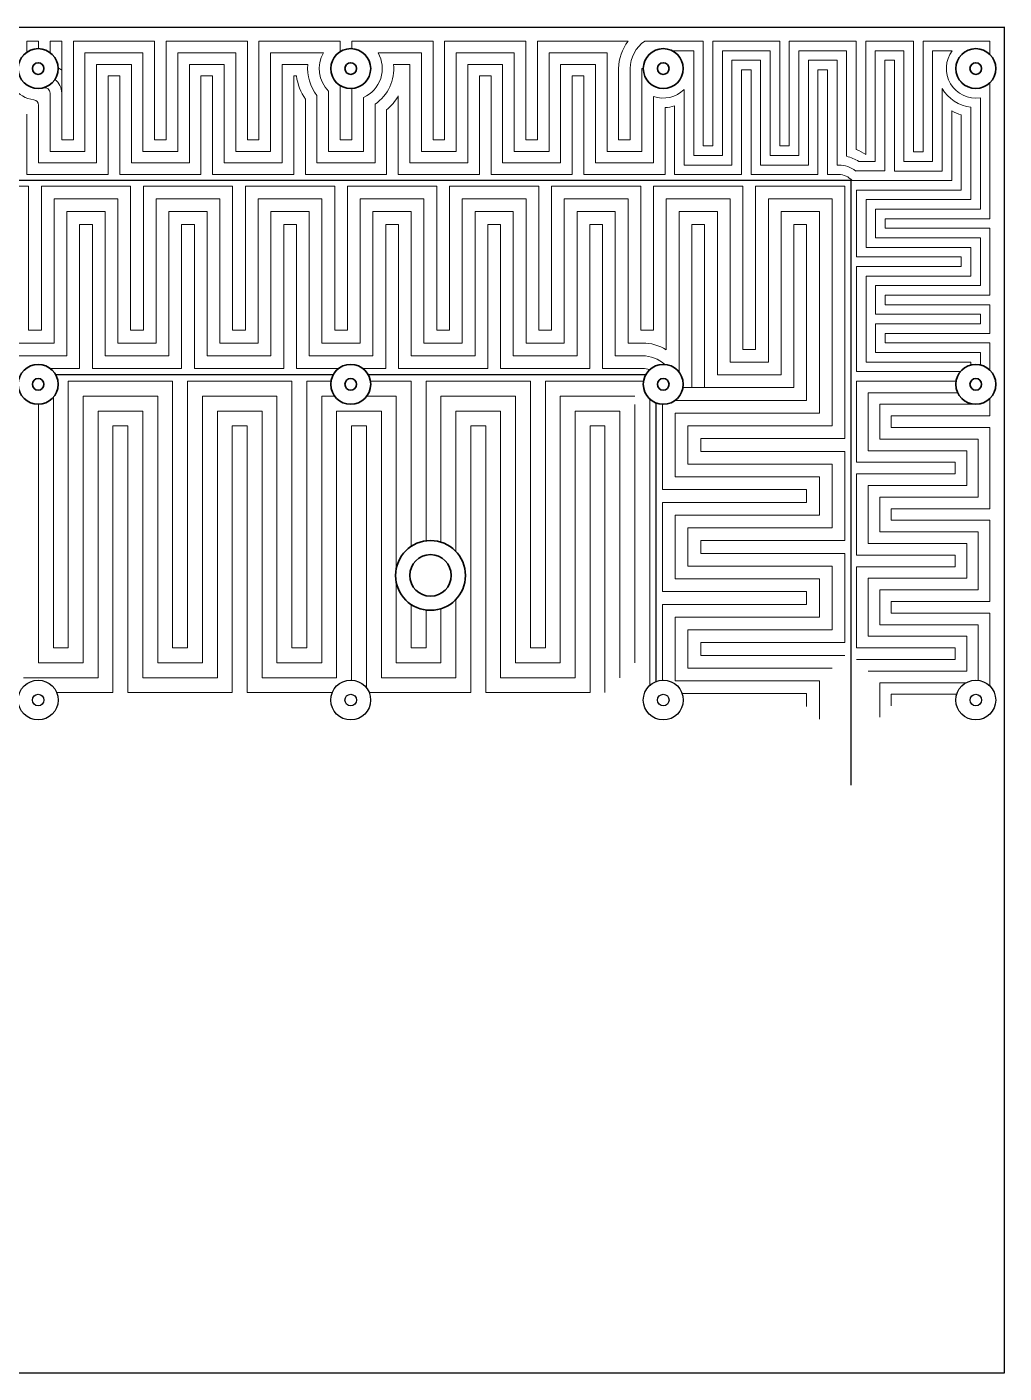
# Model space of a CAD drawing. Header units: millimetres. Extents: x -5937 to 68925, y -3068 to 5300.
# Drawn here: x 41000 to 41587, y -612 to 198 of the extents above; entities that cross this region are included whole.
import ezdxf

# ---------------------------------------------------------------- set-up
doc = ezdxf.new("R2010")
doc.units = ezdxf.units.MM
doc.header["$LTSCALE"] = 7
doc.layers.add('参照', color=6, linetype='Continuous', lineweight=9)

msp = doc.modelspace()

# ---------------------------------------------------------------- linework, layer by layer
for p, q in [((40237.389, 197.875), (41587.389, 197.875)), ((41587.389, 197.953), (41587.389, -612.125)), ((41495.133, 105.619), (40329.645, 105.619)), ((41495.133, 105.619), (41495.133, -258.32)), ((41183.819, -11.444), (41016.959, -11.444)), ((41371.819, -11.444), (41204.959, -11.444)), ((41378.07, -195.94), (41378.07, -28.321)), ((40237.389, -612.047), (41587.389, -612.047)), ((41587.389, -612.125), (40237.389, -612.125))]:
    msp.add_line(p, q)
at = {"linetype": 'Continuous', "lineweight": 35}
for centre in [(41006.389, 172.875), (41194.389, 172.875), (41382.389, 172.875), (41570.389, 172.875), (41006.389, -17.125), (41194.389, -17.125), (41382.389, -17.125), (41570.389, -17.125)]:
    msp.add_circle(centre, 12, dxfattribs=at)
at = {"color": 7, "linetype": 'Continuous', "lineweight": 35}
for centre, radius in [((41006.389, 172.875), 3.5), ((41194.389, 172.875), 3.5), ((41382.389, 172.875), 3.5), ((41570.389, 172.875), 3.5), ((41006.389, -17.125), 3.5), ((41194.389, -17.125), 3.5), ((41382.389, -17.125), 3.5), ((41570.389, -17.125), 3.5), ((41242.389, -132.125), 21), ((41242.389, -132.125), 12.5)]:
    msp.add_circle(centre, radius, dxfattribs=at)
for centre, radius in [((41006.389, -207.125), 11.99), ((41194.389, -207.125), 11.99), ((41382.389, -207.125), 11.99), ((41570.389, -207.125), 11.99), ((41006.389, -207.125), 3.49), ((41194.389, -207.125), 3.49), ((41382.389, -207.125), 3.49), ((41570.389, -207.125), 3.49)]:
    msp.add_circle(centre, radius)
at = {"layer": '参照', "color": 1}
for p, q in [((40999.627, 189.375), (41006.606, 189.375)), ((40999.627, 189.375), (40999.627, 182.789)), ((40999.627, 189.375), (40999.627, 182.789)), ((41006.606, 189.375), (41006.606, 184.873)), ((41013.585, 189.375), (41020.565, 189.375)), ((41013.585, 189.375), (41013.585, 182.478)), ((41020.565, 130.046), (41020.565, 189.375)), ((41020.565, 189.375), (41020.565, 171.942)), ((41076.397, 189.375), (41027.544, 189.375)), ((41027.544, 189.375), (41027.544, 130.046)), ((41076.397, 130.046), (41076.397, 189.375)), ((41132.229, 189.375), (41083.376, 189.375)), ((41083.376, 189.375), (41083.376, 130.046)), ((41132.229, 130.046), (41132.229, 189.375)), ((41188.062, 189.375), (41139.208, 189.375)), ((41139.208, 189.375), (41139.208, 130.046)), ((41188.062, 183.071), (41188.062, 189.375)), ((41243.894, 189.375), (41195.041, 189.375)), ((41195.041, 189.375), (41195.041, 184.857)), ((41243.894, 130.046), (41243.894, 189.375)), ((41299.727, 189.375), (41250.873, 189.375)), ((41250.873, 189.375), (41250.873, 130.046)), ((41299.727, 130.046), (41299.727, 189.375)), ((41361.219, 189.375), (41306.706, 189.375)), ((41306.706, 189.375), (41306.706, 130.046)), ((41406.465, 189.375), (41371.326, 189.375)), ((41406.465, 126.351), (41406.465, 189.375)), ((41452.445, 189.375), (41412.213, 189.375)), ((41412.213, 189.375), (41412.213, 126.351)), ((41452.445, 126.351), (41452.445, 189.375)), ((41498.425, 189.375), (41458.192, 189.375)), ((41458.192, 189.375), (41458.192, 126.351)), ((41498.425, 124.286), (41498.425, 189.375)), ((41532.909, 189.375), (41504.172, 189.375)), ((41504.172, 189.375), (41504.172, 121.124)), ((41532.909, 122.738), (41532.909, 189.375)), ((41578.889, 189.375), (41538.657, 189.375)), ((41538.657, 189.375), (41538.657, 122.738)), ((41578.889, 181.346), (41578.889, 189.375)), ((41355.559, 130.046), (41355.559, 172.862)), ((41362.538, 172.864), (41362.538, 130.046)), ((41188.062, 130.046), (41188.062, 162.679)), ((41578.889, 82.506), (41578.889, 164.404)), ((41195.041, 160.893), (41195.041, 130.046)), ((41027.544, 130.046), (41020.565, 130.046)), ((41083.376, 130.046), (41076.397, 130.046)), ((41139.208, 130.046), (41132.229, 130.046)), ((41195.041, 130.046), (41188.062, 130.046)), ((41250.873, 130.046), (41243.894, 130.046)), ((41306.706, 130.046), (41299.727, 130.046)), ((41362.538, 130.046), (41355.559, 130.046)), ((41412.213, 126.351), (41406.465, 126.351)), ((41458.192, 126.351), (41452.445, 126.351)), ((41538.657, 122.738), (41532.909, 122.738)), ((41000.62, 102.13), (40946.914, 102.13)), ((41000.62, 15.409), (41000.62, 102.13)), ((41061.998, 102.13), (41008.292, 102.13)), ((41008.292, 102.13), (41008.292, 15.409)), ((41061.998, 15.409), (41061.998, 102.13)), ((41123.376, 102.13), (41069.67, 102.13)), ((41069.67, 102.13), (41069.67, 15.409)), ((41123.376, 15.409), (41123.376, 102.13)), ((41184.754, 102.13), (41131.048, 102.13)), ((41131.048, 102.13), (41131.048, 15.409)), ((41184.754, 15.409), (41184.754, 102.13)), ((41246.132, 102.13), (41192.426, 102.13)), ((41192.426, 102.13), (41192.426, 15.409)), ((41246.132, 15.409), (41246.132, 102.13)), ((41307.51, 102.13), (41253.804, 102.13)), ((41253.804, 102.13), (41253.804, 15.409)), ((41307.51, 15.409), (41307.51, 102.13)), ((41368.888, 102.13), (41315.182, 102.13)), ((41315.182, 102.13), (41315.182, 15.409)), ((41368.888, 15.409), (41368.888, 102.13)), ((41430.266, 102.13), (41376.56, 102.13)), ((41376.56, 102.13), (41376.56, 15.409)), ((41430.266, 3.901), (41430.266, 102.13)), ((41491.644, 102.13), (41437.938, 102.13)), ((41437.938, 102.13), (41437.938, 3.901)), ((41491.644, -49.805), (41491.644, 102.13)), ((41515.865, 76.758), (41515.865, 82.506)), ((41515.865, 82.506), (41578.889, 82.506)), ((41578.889, 76.758), (41515.865, 76.758)), ((41578.889, 36.526), (41578.889, 76.758)), ((41515.865, 30.779), (41515.865, 36.526)), ((41515.865, 36.526), (41578.889, 36.526)), ((41578.889, 30.779), (41515.865, 30.779)), ((41578.889, 13.536), (41578.889, 30.779)), ((41008.292, 15.409), (41000.62, 15.409)), ((41069.67, 15.409), (41061.998, 15.409)), ((41131.048, 15.409), (41123.376, 15.409)), ((41192.426, 15.409), (41184.754, 15.409)), ((41253.804, 15.409), (41246.132, 15.409)), ((41315.182, 15.409), (41307.51, 15.409)), ((41376.56, 15.409), (41368.888, 15.409)), ((41515.865, 7.789), (41515.865, 13.536)), ((41515.865, 13.536), (41578.889, 13.536)), ((41437.938, 3.901), (41430.266, 3.901)), ((41578.889, 7.789), (41515.865, 7.789)), ((41578.889, -8.654), (41578.889, 7.789)), ((41024.487, -175.737), (41024.487, -15.28)), ((41024.487, -15.28), (41087.262, -15.28)), ((41087.262, -15.28), (41087.262, -175.737)), ((41096.23, -175.737), (41096.23, -15.28)), ((41096.23, -15.28), (41159.005, -15.28)), ((41159.005, -15.28), (41159.005, -175.737)), ((41167.973, -175.737), (41167.973, -15.28)), ((41167.973, -15.28), (41182.532, -15.28)), ((41206.246, -15.28), (41230.748, -15.28)), ((41230.748, -15.28), (41230.748, -114.647)), ((41239.716, -111.296), (41239.716, -15.28)), ((41239.716, -15.28), (41302.491, -15.28)), ((41302.491, -15.28), (41302.491, -175.737)), ((41311.459, -175.737), (41311.459, -15.28)), ((41311.459, -15.28), (41370.532, -15.28)), ((41015.52, -24.912), (41015.52, -175.737)), ((41374.234, -25.928), (41374.234, -198.336)), ((41578.889, -36.138), (41578.889, -25.596)), ((41519.56, -43.117), (41519.56, -36.138)), ((41519.56, -36.138), (41578.889, -36.138)), ((41578.889, -43.117), (41519.56, -43.117)), ((41578.889, -91.971), (41578.889, -43.117)), ((41404.923, -57.477), (41404.923, -49.805)), ((41404.923, -49.805), (41491.644, -49.805)), ((41491.644, -57.477), (41404.923, -57.477)), ((41491.644, -111.183), (41491.644, -57.477)), ((41519.56, -98.95), (41519.56, -91.971)), ((41519.56, -91.971), (41578.889, -91.971)), ((41578.889, -98.95), (41519.56, -98.95)), ((41578.889, -147.803), (41578.889, -98.95)), ((41404.923, -118.855), (41404.923, -111.183)), ((41404.923, -111.183), (41491.644, -111.183)), ((41491.644, -118.855), (41404.923, -118.855)), ((41491.644, -172.561), (41491.644, -118.855)), ((41230.748, -149.603), (41230.748, -175.737)), ((41239.716, -175.737), (41239.716, -152.954)), ((41519.56, -154.782), (41519.56, -147.803)), ((41519.56, -147.803), (41578.889, -147.803)), ((41578.889, -154.782), (41519.56, -154.782)), ((41578.889, -198.669), (41578.889, -154.782)), ((41015.52, -175.737), (41024.487, -175.737)), ((41087.262, -175.737), (41096.23, -175.737)), ((41159.005, -175.737), (41167.973, -175.737)), ((41230.748, -175.737), (41239.716, -175.737)), ((41302.491, -175.737), (41311.459, -175.737)), ((41404.923, -180.233), (41404.923, -172.561)), ((41404.923, -172.561), (41491.644, -172.561)), ((41491.644, -180.233), (41404.923, -180.233)), ((41519.56, -210.615), (41519.56, -203.635)), ((41519.56, -203.635), (41558.919, -203.635))]:
    msp.add_line(p, q, dxfattribs=at)
at = {"layer": '参照', "color": 2}
for p, q in [((41069.418, 182.396), (41034.523, 182.396)), ((41034.523, 182.396), (41034.523, 123.067)), ((41069.418, 123.067), (41069.418, 182.396)), ((41125.25, 182.396), (41090.355, 182.396)), ((41090.355, 182.396), (41090.355, 123.067)), ((41125.25, 123.067), (41125.25, 182.396)), ((41177.971, 182.396), (41146.188, 182.396)), ((41146.188, 182.396), (41146.188, 123.067)), ((41236.915, 182.396), (41210.807, 182.396)), ((41236.915, 123.067), (41236.915, 182.396)), ((41292.748, 182.396), (41257.852, 182.396)), ((41257.852, 182.396), (41257.852, 123.067)), ((41292.748, 123.067), (41292.748, 182.396)), ((41348.58, 182.396), (41313.685, 182.396)), ((41313.685, 182.396), (41313.685, 123.067)), ((41348.58, 123.067), (41348.58, 182.396)), ((41400.718, 183.628), (41387.717, 183.628)), ((41400.718, 120.604), (41400.718, 183.628)), ((41446.698, 183.628), (41417.96, 183.628)), ((41417.96, 183.628), (41417.96, 120.604)), ((41446.698, 120.604), (41446.698, 183.628)), ((41492.677, 183.628), (41463.94, 183.628)), ((41463.94, 183.628), (41463.94, 120.604)), ((41492.677, 120.079), (41492.677, 183.628)), ((41527.162, 183.628), (41509.92, 183.628)), ((41509.92, 183.628), (41509.92, 116.991)), ((41527.162, 116.991), (41527.162, 183.628)), ((41556.27, 183.628), (41544.404, 183.628)), ((41544.404, 183.628), (41544.404, 116.991)), ((41369.517, 172.875), (41369.517, 123.067)), ((41370.389, 172.875), (41369.517, 172.875)), ((41013.585, 123.067), (41013.585, 158.079)), ((41181.083, 123.067), (41181.083, 159.342)), ((41202.02, 155.498), (41202.02, 123.067)), ((41573.142, 88.253), (41573.142, 155.342)), ((41034.523, 123.067), (41013.585, 123.067)), ((41090.355, 123.067), (41069.418, 123.067)), ((41146.188, 123.067), (41125.25, 123.067)), ((41202.02, 123.067), (41181.083, 123.067)), ((41257.852, 123.067), (41236.915, 123.067)), ((41313.685, 123.067), (41292.748, 123.067)), ((41369.517, 123.067), (41348.58, 123.067)), ((41417.96, 120.604), (41400.718, 120.604)), ((41463.94, 120.604), (41446.698, 120.604)), ((41509.92, 116.991), (41500.051, 116.991)), ((41544.404, 116.991), (41527.162, 116.991)), ((41054.326, 94.458), (41015.964, 94.458)), ((41015.964, 94.458), (41015.964, 7.737)), ((41054.326, 7.737), (41054.326, 94.458)), ((41115.704, 94.458), (41077.342, 94.458)), ((41077.342, 94.458), (41077.342, 7.737)), ((41115.704, 7.737), (41115.704, 94.458)), ((41177.082, 94.458), (41138.72, 94.458)), ((41138.72, 94.458), (41138.72, 7.737)), ((41177.082, 7.737), (41177.082, 94.458)), ((41238.46, 94.458), (41200.098, 94.458)), ((41200.098, 94.458), (41200.098, 7.737)), ((41238.46, 7.737), (41238.46, 94.458)), ((41299.838, 94.458), (41261.476, 94.458)), ((41261.476, 94.458), (41261.476, 7.737)), ((41299.838, 7.737), (41299.838, 94.458)), ((41361.216, 94.458), (41322.854, 94.458)), ((41322.854, 94.458), (41322.854, 7.737)), ((41361.216, 7.737), (41361.216, 94.458)), ((41422.594, 94.458), (41384.232, 94.458)), ((41384.232, 94.458), (41384.232, 3.696)), ((41422.594, -3.772), (41422.594, 94.458)), ((41483.972, 94.458), (41445.61, 94.458)), ((41445.61, 94.458), (41445.61, -3.772)), ((41483.972, -42.133), (41483.972, 94.458)), ((41510.118, 71.011), (41510.118, 88.253)), ((41510.118, 88.253), (41573.142, 88.253)), ((41573.142, 71.011), (41510.118, 71.011)), ((41573.142, 42.274), (41573.142, 71.011)), ((41510.118, 25.031), (41510.118, 42.274)), ((41510.118, 42.274), (41573.142, 42.274)), ((41573.142, 25.031), (41510.118, 25.031)), ((41573.142, 19.284), (41573.142, 25.031)), ((41510.118, 2.041), (41510.118, 19.284)), ((41510.118, 19.284), (41573.142, 19.284)), ((41015.964, 7.737), (40992.948, 7.737)), ((41077.342, 7.737), (41054.326, 7.737)), ((41138.72, 7.737), (41115.704, 7.737)), ((41200.098, 7.737), (41177.082, 7.737)), ((41261.476, 7.737), (41238.46, 7.737)), ((41322.854, 7.737), (41299.838, 7.737)), ((41369.934, 7.737), (41361.216, 7.737)), ((41573.142, 2.041), (41510.118, 2.041)), ((41573.142, -5.445), (41573.142, 2.041)), ((41445.61, -3.772), (41422.594, -3.772)), ((41078.295, -24.248), (41033.455, -24.248)), ((41033.455, -24.248), (41033.455, -184.705)), ((41078.295, -184.705), (41078.295, -24.248)), ((41150.038, -24.248), (41105.198, -24.248)), ((41105.198, -24.248), (41105.198, -184.705)), ((41150.038, -184.705), (41150.038, -24.248)), ((41184.732, -24.248), (41176.941, -24.248)), ((41176.941, -24.248), (41176.941, -184.705)), ((41221.78, -24.248), (41204.046, -24.248)), ((41221.78, -128.09), (41221.78, -24.248)), ((41293.523, -24.248), (41248.684, -24.248)), ((41248.684, -24.248), (41248.684, -112.091)), ((41293.523, -184.705), (41293.523, -24.248)), ((41365.266, -24.248), (41320.427, -24.248)), ((41320.427, -24.248), (41320.427, -184.705)), ((41006.552, -184.705), (41006.552, -29.124)), ((41365.266, -184.705), (41365.266, -29.231)), ((41512.581, -50.096), (41512.581, -29.159)), ((41512.581, -29.159), (41573.142, -29.159)), ((41573.142, -29.159), (41573.142, -28.805)), ((41397.251, -65.15), (41397.251, -42.133)), ((41397.251, -42.133), (41483.972, -42.133)), ((41571.91, -50.096), (41512.581, -50.096)), ((41571.91, -84.991), (41571.91, -50.096)), ((41483.972, -65.15), (41397.251, -65.15)), ((41483.972, -103.511), (41483.972, -65.15)), ((41512.581, -105.929), (41512.581, -84.991)), ((41512.581, -84.991), (41571.91, -84.991)), ((41397.251, -126.528), (41397.251, -103.511)), ((41397.251, -103.511), (41483.972, -103.511)), ((41571.91, -105.929), (41512.581, -105.929)), ((41571.91, -140.824), (41571.91, -105.929)), ((41483.972, -126.528), (41397.251, -126.528)), ((41483.972, -164.889), (41483.972, -126.528)), ((41221.78, -184.705), (41221.78, -136.16)), ((41512.581, -161.761), (41512.581, -140.824)), ((41512.581, -140.824), (41571.91, -140.824)), ((41248.684, -152.159), (41248.684, -184.705)), ((41571.91, -161.761), (41512.581, -161.761)), ((41571.91, -195.232), (41571.91, -161.761)), ((41397.251, -187.906), (41397.251, -164.889)), ((41397.251, -164.889), (41483.972, -164.889)), ((41033.455, -184.705), (41006.552, -184.705)), ((41105.198, -184.705), (41078.295, -184.705)), ((41176.941, -184.705), (41150.038, -184.705)), ((41248.684, -184.705), (41221.78, -184.705)), ((41320.427, -184.705), (41293.523, -184.705)), ((41483.972, -187.906), (41397.251, -187.906)), ((41512.581, -217.516), (41512.581, -196.656)), ((41512.581, -196.656), (41564.545, -196.656))]:
    msp.add_line(p, q, dxfattribs=at)
at = {"layer": '参照', "color": 3}
for p, q in [((41062.439, 175.417), (41041.502, 175.417)), ((41041.502, 175.417), (41041.502, 116.088)), ((41062.439, 116.088), (41062.439, 175.417)), ((41118.271, 175.417), (41097.334, 175.417)), ((41097.334, 175.417), (41097.334, 116.088)), ((41118.271, 116.088), (41118.271, 175.417)), ((41168.556, 175.417), (41153.167, 175.417)), ((41153.167, 175.417), (41153.167, 116.088)), ((41229.936, 175.417), (41220.222, 175.417)), ((41229.936, 116.088), (41229.936, 175.417)), ((41285.769, 175.417), (41264.832, 175.417)), ((41264.832, 175.417), (41264.832, 116.088)), ((41285.769, 116.088), (41285.769, 175.417)), ((41341.601, 175.417), (41320.664, 175.417)), ((41320.664, 175.417), (41320.664, 116.088)), ((41341.601, 116.088), (41341.601, 175.417)), ((41440.95, 177.88), (41423.708, 177.88)), ((41423.708, 177.88), (41423.708, 114.856)), ((41440.95, 114.856), (41440.95, 177.88)), ((41486.93, 177.88), (41469.687, 177.88)), ((41469.687, 177.88), (41469.687, 114.856)), ((41486.93, 114.856), (41486.93, 177.88)), ((41521.415, 177.88), (41515.667, 177.88)), ((41515.667, 177.88), (41515.667, 111.275)), ((41521.415, 111.243), (41521.415, 177.88)), ((41174.104, 116.088), (41174.104, 156.678)), ((41376.496, 156.133), (41376.496, 116.088)), ((41394.97, 114.856), (41394.97, 160.35)), ((41550.152, 160.939), (41550.152, 111.243)), ((41006.606, 116.088), (41006.606, 150.81)), ((41208.999, 151.419), (41208.999, 116.088)), ((41567.394, 94.001), (41567.394, 149.572)), ((41041.502, 116.088), (41006.606, 116.088)), ((41097.334, 116.088), (41062.439, 116.088)), ((41153.167, 116.088), (41118.271, 116.088)), ((41208.999, 116.088), (41174.104, 116.088)), ((41264.832, 116.088), (41229.936, 116.088)), ((41320.664, 116.088), (41285.769, 116.088)), ((41376.496, 116.088), (41341.601, 116.088)), ((41423.708, 114.856), (41394.97, 114.856)), ((41469.687, 114.856), (41440.95, 114.856)), ((41487.944, 114.856), (41486.93, 114.856)), ((41515.667, 111.275), (41498.222, 111.275)), ((41550.152, 111.243), (41521.415, 111.243)), ((41504.37, 65.264), (41504.37, 94.001)), ((41504.37, 94.001), (41567.394, 94.001)), ((41046.653, 86.785), (41023.637, 86.785)), ((41023.637, 86.785), (41023.637, 0.064)), ((41046.653, 0.064), (41046.653, 86.785)), ((41108.031, 86.785), (41085.015, 86.785)), ((41085.015, 86.785), (41085.015, 0.064)), ((41108.031, 0.064), (41108.031, 86.785)), ((41169.409, 86.785), (41146.393, 86.785)), ((41146.393, 86.785), (41146.393, 0.064)), ((41169.409, 0.064), (41169.409, 86.785)), ((41230.787, 86.785), (41207.771, 86.785)), ((41207.771, 86.785), (41207.771, 0.064)), ((41230.787, 0.064), (41230.787, 86.785)), ((41292.165, 86.785), (41269.149, 86.785)), ((41269.149, 86.785), (41269.149, 0.064)), ((41292.165, 0.064), (41292.165, 86.785)), ((41353.543, 86.785), (41330.527, 86.785)), ((41330.527, 86.785), (41330.527, 0.064)), ((41353.543, 0.064), (41353.543, 86.785)), ((41391.905, -9.814), (41391.905, 86.785)), ((41391.905, 86.785), (41414.921, 86.785)), ((41414.921, 86.785), (41414.921, -11.444)), ((41453.283, -11.444), (41453.283, 86.785)), ((41453.283, 86.785), (41476.299, 86.785)), ((41476.299, 86.785), (41476.299, -34.461)), ((41567.394, 65.264), (41504.37, 65.264)), ((41567.394, 48.021), (41567.394, 65.264)), ((41504.37, -3.706), (41504.37, 48.021)), ((41504.37, 48.021), (41567.394, 48.021)), ((41023.637, 0.064), (40985.275, 0.064)), ((41085.015, 0.064), (41046.653, 0.064)), ((41146.393, 0.064), (41108.031, 0.064)), ((41207.771, 0.064), (41169.409, 0.064)), ((41269.149, 0.064), (41230.787, 0.064)), ((41330.527, 0.064), (41292.165, 0.064)), ((41369.934, 0.064), (41353.543, 0.064)), ((41567.394, -3.706), (41504.37, -3.706)), ((41567.394, -5.505), (41567.394, -3.706)), ((41414.921, -11.444), (41453.283, -11.444)), ((41505.602, -57.075), (41505.602, -22.18)), ((41505.602, -22.18), (41559.506, -22.18)), ((41069.327, -33.216), (41042.423, -33.216)), ((41042.423, -33.216), (41042.423, -193.673)), ((41069.327, -193.673), (41069.327, -33.216)), ((41141.07, -33.216), (41114.166, -33.216)), ((41114.166, -33.216), (41114.166, -193.673)), ((41141.07, -193.673), (41141.07, -33.216)), ((41212.813, -33.216), (41185.909, -33.216)), ((41185.909, -33.216), (41185.909, -193.673)), ((41212.813, -193.673), (41212.813, -33.216)), ((41284.555, -33.216), (41257.652, -33.216)), ((41257.652, -33.216), (41257.652, -117.701)), ((41284.555, -193.673), (41284.555, -33.216)), ((41356.298, -33.216), (41329.395, -33.216)), ((41329.395, -33.216), (41329.395, -193.673)), ((41356.298, -193.673), (41356.298, -33.216)), ((41476.299, -34.461), (41389.579, -34.461)), ((41389.579, -34.461), (41389.579, -72.822)), ((41564.931, -57.075), (41505.602, -57.075)), ((41564.931, -78.012), (41564.931, -57.075)), ((41389.579, -72.822), (41476.299, -72.822)), ((41476.299, -72.822), (41476.299, -95.839)), ((41505.602, -112.908), (41505.602, -78.012)), ((41505.602, -78.012), (41564.931, -78.012)), ((41476.299, -95.839), (41389.579, -95.839)), ((41389.579, -95.839), (41389.579, -134.2)), ((41564.931, -112.908), (41505.602, -112.908)), ((41564.931, -133.845), (41564.931, -112.908)), ((41389.579, -134.2), (41476.299, -134.2)), ((41476.299, -134.2), (41476.299, -157.217)), ((41505.602, -168.74), (41505.602, -133.845)), ((41505.602, -133.845), (41564.931, -133.845)), ((41257.652, -146.549), (41257.652, -193.673)), ((41476.299, -157.217), (41389.579, -157.217)), ((41389.579, -157.217), (41389.579, -195.578)), ((41564.931, -168.74), (41505.602, -168.74)), ((41564.931, -189.677), (41564.931, -168.74)), ((41042.423, -193.673), (40997.584, -193.673)), ((41114.166, -193.673), (41069.327, -193.673)), ((41185.909, -193.673), (41141.07, -193.673)), ((41257.652, -193.673), (41212.813, -193.673)), ((41329.395, -193.673), (41284.555, -193.673)), ((41505.602, -189.677), (41564.931, -189.677)), ((41389.579, -195.578), (41476.299, -195.578)), ((41476.299, -195.578), (41476.299, -218.595))]:
    msp.add_line(p, q, dxfattribs=at)
at = {"layer": '参照'}
for p, q in [((41435.203, 172.133), (41429.455, 172.133)), ((41429.455, 172.133), (41429.455, 109.109)), ((41435.203, 109.109), (41435.203, 172.133)), ((41481.182, 172.133), (41475.435, 172.133)), ((41475.435, 172.133), (41475.435, 109.109)), ((41481.182, 109.109), (41481.182, 172.133)), ((41055.46, 168.438), (41048.481, 168.438)), ((41048.481, 168.438), (41048.481, 109.109)), ((41055.46, 109.109), (41055.46, 168.438)), ((41111.292, 168.438), (41104.313, 168.438)), ((41104.313, 168.438), (41104.313, 109.109)), ((41111.292, 109.109), (41111.292, 168.438)), ((41161.752, 168.438), (41160.146, 168.438)), ((41160.146, 168.438), (41160.146, 109.109)), ((41278.79, 168.438), (41271.811, 168.438)), ((41271.811, 168.438), (41271.811, 109.109)), ((41278.79, 109.109), (41278.79, 168.438)), ((41334.622, 168.438), (41327.643, 168.438)), ((41327.643, 168.438), (41327.643, 109.109)), ((41334.622, 109.109), (41334.622, 168.438)), ((41167.125, 109.109), (41167.125, 154.395)), ((41222.957, 109.109), (41222.957, 156.482)), ((41215.978, 148), (41215.978, 109.109)), ((41383.475, 149.405), (41383.475, 109.109)), ((41389.223, 109.109), (41389.223, 150.395)), ((41555.899, 147.475), (41555.899, 105.496)), ((40999.627, 109.109), (40999.627, 145.401)), ((41561.647, 99.748), (41561.647, 144.97)), ((41048.481, 109.109), (40999.627, 109.109)), ((41104.313, 109.109), (41055.46, 109.109)), ((41160.146, 109.109), (41111.292, 109.109)), ((41215.978, 109.109), (41167.125, 109.109)), ((41271.811, 109.109), (41222.957, 109.109)), ((41327.643, 109.109), (41278.79, 109.109)), ((41383.475, 109.109), (41334.622, 109.109)), ((41429.455, 109.109), (41389.223, 109.109)), ((41475.435, 109.109), (41435.203, 109.109)), ((41481.182, 109.109), (41487.944, 109.109)), ((41555.899, 105.496), (41495.951, 105.496)), ((41498.623, 59.516), (41498.623, 99.748)), ((41498.623, 99.748), (41561.647, 99.748)), ((41038.981, 79.113), (41031.309, 79.113)), ((41031.309, 79.113), (41031.309, -7.608)), ((41038.981, -7.608), (41038.981, 79.113)), ((41100.359, 79.113), (41092.687, 79.113)), ((41092.687, 79.113), (41092.687, -7.608)), ((41100.359, -7.608), (41100.359, 79.113)), ((41161.737, 79.113), (41154.065, 79.113)), ((41154.065, 79.113), (41154.065, -7.608)), ((41161.737, -7.608), (41161.737, 79.113)), ((41223.115, 79.113), (41215.443, 79.113)), ((41215.443, 79.113), (41215.443, -7.608)), ((41223.115, -7.608), (41223.115, 79.113)), ((41284.493, 79.113), (41276.821, 79.113)), ((41276.821, 79.113), (41276.821, -7.608)), ((41284.493, -7.608), (41284.493, 79.113)), ((41345.871, 79.113), (41338.199, 79.113)), ((41338.199, 79.113), (41338.199, -7.608)), ((41345.871, -7.608), (41345.871, 79.113)), ((41407.249, 79.113), (41399.577, 79.113)), ((41399.577, 79.113), (41399.577, -19.116)), ((41407.249, -19.116), (41407.249, 79.113)), ((41460.955, -19.116), (41460.955, 79.113)), ((41460.955, 79.113), (41468.627, 79.113)), ((41468.627, 79.113), (41468.627, -26.788)), ((41561.647, 59.516), (41498.623, 59.516)), ((41561.647, 53.769), (41561.647, 59.516)), ((41498.623, -9.453), (41498.623, 53.769)), ((41498.623, 53.769), (41561.647, 53.769)), ((41031.309, -7.608), (41013.698, -7.608)), ((41092.687, -7.608), (41038.981, -7.608)), ((41154.065, -7.608), (41100.359, -7.608)), ((41187.08, -7.608), (41161.737, -7.608)), ((41215.443, -7.608), (41201.698, -7.608)), ((41276.821, -7.608), (41223.115, -7.608)), ((41338.199, -7.608), (41284.493, -7.608)), ((41369.934, -7.608), (41345.871, -7.608)), ((41561.162, -9.453), (41498.623, -9.453)), ((41498.623, -64.054), (41498.623, -15.201)), ((41498.623, -15.201), (41558.544, -15.201)), ((41394.223, -19.116), (41460.955, -19.116)), ((41381.906, -80.494), (41381.906, -29.115)), ((41468.627, -26.788), (41389.504, -26.788)), ((41060.359, -42.184), (41051.391, -42.184)), ((41051.391, -42.184), (41051.391, -202.641)), ((41060.359, -202.641), (41060.359, -42.184)), ((41132.102, -42.184), (41123.134, -42.184)), ((41123.134, -42.184), (41123.134, -202.641)), ((41132.102, -202.641), (41132.102, -42.184)), ((41203.845, -42.184), (41194.877, -42.184)), ((41194.877, -42.184), (41194.877, -195.145)), ((41203.845, -199.753), (41203.845, -42.184)), ((41275.588, -42.184), (41266.62, -42.184)), ((41266.62, -42.184), (41266.62, -202.641)), ((41275.588, -202.641), (41275.588, -42.184)), ((41347.331, -42.184), (41338.363, -42.184)), ((41338.363, -42.184), (41338.363, -202.641)), ((41347.331, -202.641), (41347.331, -42.184)), ((41557.952, -64.054), (41498.623, -64.054)), ((41557.952, -71.033), (41557.952, -64.054)), ((41498.623, -119.887), (41498.623, -71.033)), ((41498.623, -71.033), (41557.952, -71.033)), ((41468.627, -80.494), (41381.906, -80.494)), ((41468.627, -88.166), (41468.627, -80.494)), ((41381.906, -141.872), (41381.906, -88.166)), ((41381.906, -88.166), (41468.627, -88.166)), ((41557.952, -119.887), (41498.623, -119.887)), ((41557.952, -126.866), (41557.952, -119.887)), ((41498.623, -175.719), (41498.623, -126.866)), ((41498.623, -126.866), (41557.952, -126.866)), ((41468.627, -141.872), (41381.906, -141.872)), ((41468.627, -149.544), (41468.627, -141.872)), ((41381.906, -195.145), (41381.906, -149.544)), ((41381.906, -149.544), (41468.627, -149.544)), ((41557.952, -175.719), (41498.623, -175.719)), ((41557.952, -182.698), (41557.952, -175.719)), ((41498.623, -182.698), (41557.952, -182.698)), ((41051.391, -202.641), (41017.509, -202.641)), ((41123.134, -202.641), (41060.359, -202.641)), ((41183.27, -202.641), (41132.102, -202.641)), ((41266.62, -202.641), (41205.509, -202.641)), ((41338.363, -202.641), (41275.588, -202.641)), ((41468.627, -203.25), (41393.735, -203.25)), ((41468.627, -210.922), (41468.627, -203.25))]:
    msp.add_line(p, q, dxfattribs=at)
at = {"layer": '参照', "color": 1}
for centre, radius, start, end in [((41382.389, 172.893), 26.83, 142.096481, 180.066019), ((41382.389, 172.893), 19.851, 123.868544, 180.083747), ((41006.389, 172.875), 12, 124.296854, 168.400315), ((41006.389, 172.875), 12, 53.151901, 88.962463), ((41006.389, 172.875), 12, 53.151901, 88.962463), ((41194.389, 172.875), 12, 121.821168, 238.178832), ((41194.389, 172.875), 12, 273.113746, 86.886254), ((41570.389, 172.875), 12, 44.900447, 315.099553), ((41006.389, 172.875), 12, 326.858878, 2.130403), ((41010.285, 158.079), 17.258, 53.44407, 62.025699), ((41010.285, 158.079), 10.279, 0, 53.240548), ((41487.944, 98.43), 27.9, 54.432298, 67.934919)]:
    msp.add_arc(centre, radius, start, end, dxfattribs=at)
at = {"layer": '参照', "color": 2}
for centre, radius, start, end in [((41194.389, 172.875), 18.979, 149.89043, 225.484449), ((41194.389, 172.875), 18.979, 293.707623, 30.10957), ((41382.389, 172.875), 12, 180, 63.642995), ((41570.389, 172.875), 17.747, 142.708978, 278.92234), ((41006.389, 172.875), 12, 218.565593, 284.753629), ((41010.285, 158.079), 3.3, 0, 104.753629), ((41487.944, 98.43), 22.16, 56.884776, 77.666944), ((41369.934, -19.58), 27.317, 58.437554, 90)]:
    msp.add_arc(centre, radius, start, end, dxfattribs=at)
at = {"layer": '参照', "color": 3}
for centre, radius, start, end in [((41194.389, 172.875), 25.958, 174.380443, 218.605201), ((41194.389, 172.875), 25.958, 304.251614, 5.619557), ((41006.389, 172.875), 18.979, 218.565593, 262.046574), ((41003.306, 150.81), 3.3, 0, 82.046574), ((41382.389, 172.893), 17.765, 250.627961, 315.089373), ((41570.389, 172.875), 23.495, 210.531806, 262.67656), ((41487.944, 98.43), 16.427, 51.264394, 90), ((41369.934, -19.58), 19.644, 47.237509, 90)]:
    msp.add_arc(centre, radius, start, end, dxfattribs=at)
at = {"layer": '参照'}
for centre, radius, start, end in [((41194.389, 172.875), 32.937, 187.742211, 214.129714), ((41194.389, 172.875), 32.937, 310.95458, 330.1522), ((41382.389, 172.893), 23.512, 272.648312, 286.896793), ((41570.389, 172.875), 29.242, 240.296762, 252.604719), ((41487.944, 98.43), 10.679, 41.426623, 90), ((41369.934, -19.58), 11.972, 68.951141, 90)]:
    msp.add_arc(centre, radius, start, end, dxfattribs=at)

doc.saveas('drawing.dxf')
